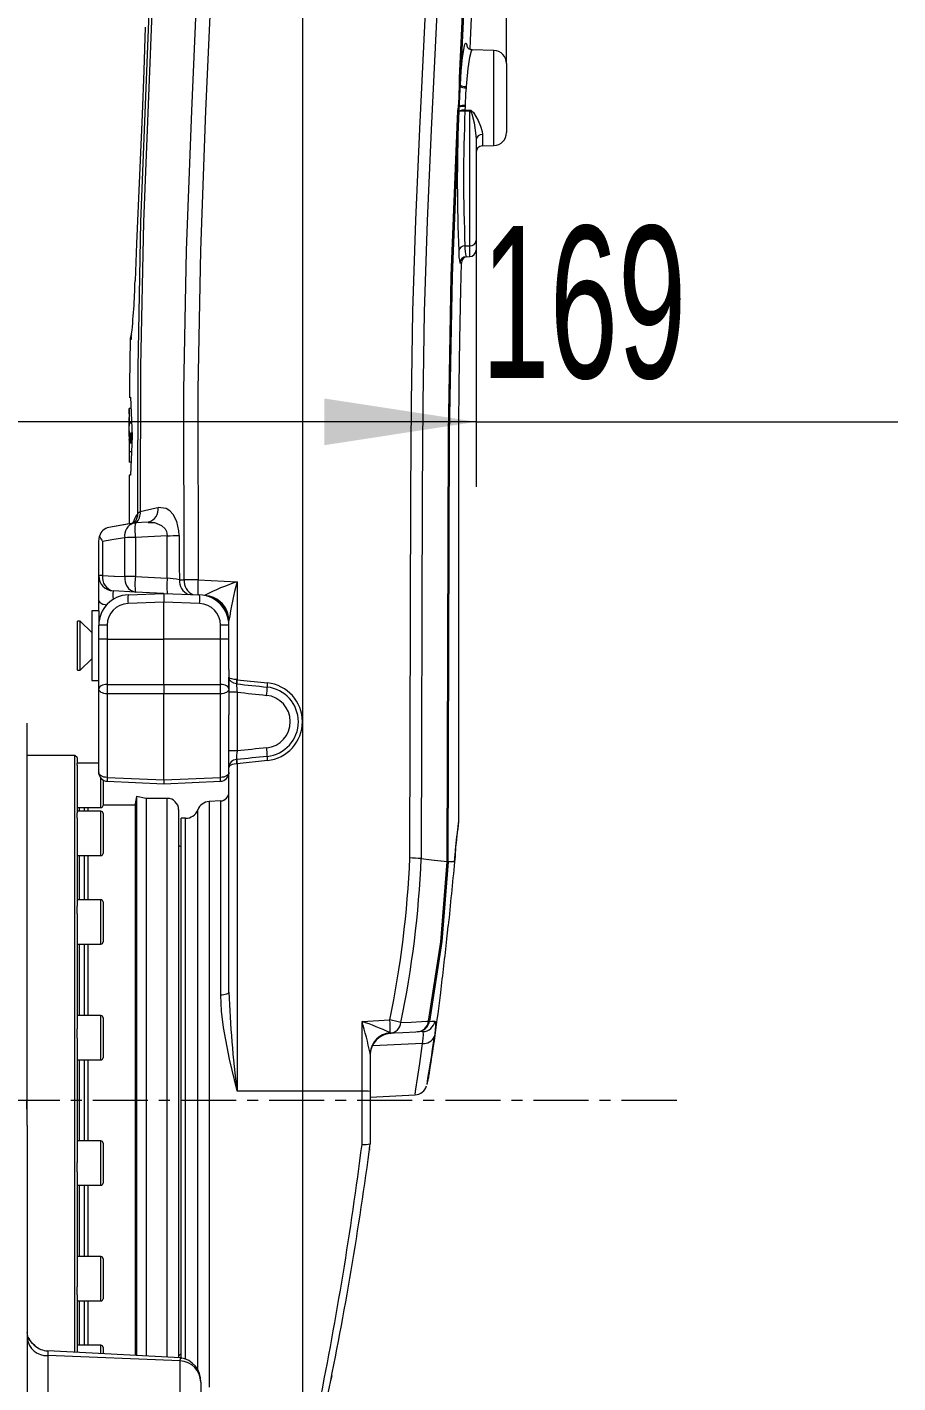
# Model space of a CAD drawing. Header units: millimetres. Extents: x 26 to 585, y 36 to 406.
# Drawn here: x 311.16 to 331.23, y 297.24 to 328.48 of the extents above; entities that cross this region are included whole.
import ezdxf

# ---------------------------------------------------------------- set-up
doc = ezdxf.new("R2010")
doc.units = ezdxf.units.MM
doc.linetypes.add('CENTERX2', pattern=[20.32, 12.7, -2.54, 2.54, -2.54])
doc.styles.add('SLDTEXTSTYLE0', font='TXT', dxfattribs={"width": 0.605})
doc.dimstyles.new('SLDDIMSTYLE0', dxfattribs={"dimtxt": 3.5, "dimasz": 3.5, "dimexe": 0, "dimexo": 0.0625, "dimgap": 0.875, "dimtad": 1, "dimtoh": 1, "dimlfac": 10, "dimrnd": 1e-09, "dimzin": 12, "dimdsep": 46, "dimtxsty": 'SLDTEXTSTYLE0', "dimsah": 1, "dimcen": 0.09, "dimadec": 0, "dimazin": 0, "dimtfac": 1, "dimtdec": 3, "dimtofl": 0, "dimtmove": 0, "dimatfit": 3, "dimfxl": 1, "dimfrac": 2, "dimtolj": 1, "dimtzin": 12, "dimarcsym": 0})

# ---------------------------------------------------------------- blocks, each defined once
blk = doc.blocks.new('*D41')
at = {"color": 7, "linetype": 'Continuous', "lineweight": 0, "transparency": 16777216}
for p, q in [((304.611, 375.009), (304.611, 328.92)), ((322.211, 327.642), (322.211, 331.92)), ((304.611, 330.42), (322.211, 330.42)), ((322.211, 330.42), (331.234, 330.42))]:
    blk.add_line(p, q, dxfattribs=at)
for points in [[(304.611, 330.42), (308.111, 329.881), (308.111, 330.958)], [(322.211, 330.42), (318.711, 330.958), (318.711, 329.881)]]:
    blk.add_solid(points, dxfattribs=at)
at = {"color": 7, "linetype": 'Continuous', "lineweight": 0, "transparency": 16777216, "insert": (321.632, 334.932), "char_height": 3.5, "attachment_point": 1, "style": 'SLDTEXTSTYLE0'}
blk.add_mtext('176', dxfattribs=at)
blk = doc.blocks.new('*D43')
at = {"color": 7, "linetype": 'Continuous', "lineweight": 0, "transparency": 16777216}
for p, q in [((304.611, 375.009), (304.611, 317.884)), ((321.511, 323.562), (321.511, 317.884)), ((321.511, 319.384), (304.611, 319.384)), ((321.511, 319.384), (331.234, 319.384))]:
    blk.add_line(p, q, dxfattribs=at)
for points in [[(304.611, 319.384), (308.111, 318.845), (308.111, 319.922)], [(321.511, 319.384), (318.011, 319.922), (318.011, 318.845)]]:
    blk.add_solid(points, dxfattribs=at)
at = {"color": 7, "linetype": 'Continuous', "lineweight": 0, "transparency": 16777216, "insert": (321.632, 323.895), "char_height": 3.5, "attachment_point": 1, "style": 'SLDTEXTSTYLE0'}
blk.add_mtext('169', dxfattribs=at)

msp = doc.modelspace()

# ---------------------------------------------------------------- linework, layer by layer
at = {"color": 7, "linetype": 'Continuous', "lineweight": 15}
for p, q in [((317.510988, 357.959835), (317.510988, 303.959824)), ((321.409409, 327.9582), (321.397934, 327.961926)), ((321.419304, 327.959786), (321.405829, 327.960251)), ((321.921459, 327.94225), (321.419304, 327.959786)), ((322.210989, 327.642433), (322.210989, 326.846264)), ((321.124228, 327.138958), (321.127515, 327.314536)), ((321.124228, 327.13897), (321.139825, 327.144823)), ((321.124495, 327.107308), (321.124228, 327.138958)), ((321.139825, 327.144829), (321.13831, 327.11132)), ((321.148764, 327.310769), (321.139825, 327.144835)), ((321.124495, 327.107308), (321.13831, 327.11132)), ((321.281027, 327.10788), (321.278622, 327.077518)), ((322.210989, 326.846264), (322.210989, 326.050101)), ((321.082737, 326.375387), (321.091435, 326.540385)), ((321.091435, 326.540385), (321.091709, 326.544622)), ((321.091709, 326.544622), (321.100547, 326.643054)), ((321.100547, 326.643054), (321.102897, 326.665203)), ((321.100547, 326.643054), (321.115381, 326.632635)), ((321.102897, 326.665203), (321.116609, 326.656614)), ((321.11075, 326.535408), (321.103982, 326.371709)), ((321.110842, 326.53682), (321.11075, 326.535408)), ((321.115381, 326.632629), (321.110842, 326.53682)), ((321.116609, 326.656614), (321.115383, 326.632635)), ((321.256202, 326.64899), (321.253807, 326.565645)), ((321.256866, 326.670949), (321.256202, 326.64899)), ((321.366224, 323.441617), (321.366224, 326.54169)), ((321.510989, 325.891075), (321.510989, 323.561613)), ((321.655754, 325.741003), (321.921459, 325.750283)), ((321.25295, 323.438446), (321.366224, 323.441617)), ((321.366224, 323.191211), (321.366224, 323.441617)), ((321.510989, 323.561613), (321.510989, 323.341117)), ((321.282948, 323.188303), (321.366224, 323.191211)), ((313.515799, 319.952837), (313.546413, 319.952837)), ((313.546413, 319.952837), (313.581572, 319.052837)), ((313.513911, 319.669346), (313.512935, 319.43662)), ((313.556776, 319.687555), (313.514289, 319.687555)), ((313.569897, 319.351671), (313.51551, 319.351671)), ((313.528007, 319.042001), (313.513358, 319.042001)), ((313.527747, 318.890456), (313.528149, 319.124899)), ((313.528149, 319.124899), (313.54822, 319.124899)), ((313.581572, 319.052837), (313.541623, 318.152837)), ((313.54822, 319.124899), (313.547818, 318.890456)), ((313.578756, 319.124899), (313.54822, 319.124899)), ((313.511349, 318.95958), (313.511062, 318.452833)), ((313.511244, 318.95958), (313.51127, 318.977694)), ((313.547818, 318.890456), (313.527747, 318.890456)), ((313.574364, 318.890456), (313.547818, 318.890456)), ((313.511126, 318.69028), (313.514308, 318.69028)), ((313.514308, 318.69028), (313.514308, 318.452833)), ((313.565479, 318.69028), (313.514308, 318.69028)), ((313.554939, 318.452833), (313.514308, 318.452833)), ((313.510989, 318.152837), (313.510989, 317.031626)), ((313.541623, 318.152837), (313.510989, 318.152837)), ((313.711139, 317.278377), (313.713125, 317.282591)), ((313.613818, 317.049305), (313.045297, 316.951559)), ((313.510989, 317.031626), (313.045297, 316.951559)), ((313.950802, 317.071108), (313.652805, 317.053775)), ((313.96027, 317.072771), (313.951214, 317.071823)), ((312.810989, 315.835623), (312.810989, 316.626535)), ((312.900889, 316.624425), (312.900889, 315.843735)), ((313.413023, 315.816895), (313.413023, 316.712473)), ((314.384873, 316.758923), (313.654806, 316.716466)), ((313.654806, 316.716466), (313.654806, 315.820889)), ((312.810989, 315.263144), (312.810989, 315.835623)), ((313.654806, 315.820889), (314.390078, 315.782354)), ((314.669701, 315.745757), (314.78056, 315.739939)), ((315.099864, 315.743718), (316.000522, 315.696517)), ((316.000522, 315.696517), (316.000522, 313.441483)), ((312.810989, 315.025262), (312.810989, 315.263144)), ((313.654806, 315.459267), (313.142671, 315.486107)), ((313.48656, 315.396474), (314.310989, 315.425263)), ((314.306542, 315.425108), (313.654806, 315.459267)), ((314.310989, 315.425263), (314.310989, 315.225385)), ((314.310989, 315.425263), (315.135418, 315.396474)), ((312.810989, 315.025262), (312.650989, 315.025262)), ((312.650989, 315.025262), (312.650989, 313.425265)), ((312.810989, 315.025262), (312.810989, 314.6969)), ((314.310989, 315.225385), (313.48656, 315.196595)), ((314.310989, 314.377598), (314.310989, 315.225385)), ((315.135418, 315.196595), (314.310989, 315.225385)), ((312.385989, 314.790265), (312.320989, 314.790265)), ((312.320989, 314.008842), (312.320989, 314.790265)), ((312.650989, 314.525262), (312.385989, 314.790265)), ((312.385989, 314.008842), (312.385989, 314.790265)), ((313.004009, 314.6969), (312.810989, 314.6969)), ((312.810989, 314.377598), (312.810989, 314.6969)), ((313.004009, 314.6969), (313.004009, 314.377598)), ((315.617969, 314.377598), (315.617969, 314.6969)), ((315.810989, 314.6969), (315.617969, 314.6969)), ((315.810989, 313.675282), (315.810989, 314.802168)), ((312.810989, 313.227401), (312.810989, 314.377598)), ((313.004009, 314.377598), (312.810989, 314.377598)), ((313.004009, 314.377598), (313.004009, 313.329778)), ((313.004009, 314.377598), (314.310989, 314.377598)), ((314.310989, 313.330696), (314.310989, 314.377598)), ((315.617969, 314.377598), (314.310989, 314.377598)), ((315.617969, 313.329778), (315.617969, 314.377598)), ((315.810989, 314.377598), (315.617969, 314.377598)), ((312.320989, 313.660262), (312.320989, 314.008842)), ((312.385989, 313.660262), (312.385989, 314.008842)), ((312.385989, 313.660262), (312.650989, 313.925264)), ((312.320989, 313.660262), (312.385989, 313.660262)), ((312.650989, 313.425265), (312.810989, 313.425265)), ((315.810989, 313.675282), (315.810989, 313.227401)), ((315.810989, 313.244901), (315.810989, 313.502846)), ((316.000522, 313.441483), (315.987727, 313.442073)), ((316.000522, 313.441483), (316.699831, 313.367985)), ((312.810989, 311.300514), (312.810989, 313.227401)), ((314.310989, 313.114295), (313.004009, 313.11563)), ((313.004009, 313.11563), (313.004009, 311.188743)), ((314.310989, 313.330696), (314.310989, 313.114295)), ((315.617969, 313.11563), (314.310989, 313.114295)), ((314.310989, 311.130331), (314.310989, 313.114295)), ((315.617969, 311.188743), (315.617969, 313.11563)), ((315.810989, 313.227401), (315.810989, 312.627909)), ((316.000522, 313.152746), (315.810989, 313.152746)), ((315.994125, 313.343886), (315.987727, 313.344518)), ((316.000522, 313.152746), (316.000522, 311.799542)), ((315.810989, 311.799542), (315.810989, 312.627909)), ((311.159124, 303.746263), (311.159124, 312.437526)), ((312.260989, 311.696265), (311.159124, 311.696265)), ((312.310989, 311.646263), (312.260989, 311.696265)), ((312.260989, 297.939921), (312.260989, 311.696265)), ((312.310989, 311.646263), (312.310989, 311.515073)), ((312.810989, 311.515073), (312.310989, 311.515073)), ((312.310989, 311.472473), (312.310989, 311.515073)), ((316.000522, 311.799542), (315.810989, 311.799542)), ((315.810989, 311.42119), (315.810989, 311.799542)), ((315.989154, 311.599533), (315.99484, 311.600117)), ((316.699831, 311.577843), (316.000522, 311.504344)), ((312.310989, 311.472473), (312.310989, 310.374782)), ((315.810989, 306.240786), (315.810989, 311.42119)), ((316.000522, 311.504344), (315.989154, 311.503748)), ((316.000522, 311.504344), (316.000522, 303.95741)), ((312.910989, 311.127309), (312.910989, 310.543076)), ((313.002059, 311.100713), (314.310989, 311.042211)), ((313.004009, 311.188743), (314.310989, 311.130331)), ((314.310989, 311.130331), (315.617969, 311.188743)), ((314.310989, 311.130331), (314.310989, 311.042211)), ((314.310989, 311.042211), (315.619919, 311.100713)), ((313.680347, 310.746262), (313.650989, 310.579769)), ((313.650989, 310.579769), (313.650989, 299.949775)), ((313.907198, 310.706262), (313.680347, 310.746262)), ((313.680347, 310.746262), (313.680347, 299.857272)), ((314.390989, 310.706262), (313.907198, 310.706262)), ((313.907198, 310.706262), (313.907198, 299.879495)), ((315.621456, 310.647235), (315.356395, 310.633347)), ((312.310989, 310.493074), (312.860989, 310.493074)), ((312.860989, 310.41014), (312.310989, 310.41014)), ((312.310989, 310.253713), (312.310989, 310.374782)), ((312.474386, 310.493074), (312.474386, 310.41014)), ((312.560989, 310.493074), (312.560989, 310.41014)), ((313.650989, 310.546265), (312.910989, 310.546265)), ((312.910989, 310.360137), (312.910989, 310.075555)), ((314.650989, 310.446266), (314.650989, 297.814665)), ((312.310989, 310.253713), (312.310989, 308.225448)), ((312.910989, 310.075555), (312.910989, 309.438137)), ((314.810989, 310.246263), (314.710989, 310.246263)), ((314.710989, 297.79254), (314.710989, 310.246263)), ((312.310989, 309.388141), (312.860989, 309.388141)), ((312.474386, 309.388141), (312.474386, 308.368484)), ((312.560989, 309.388141), (312.560989, 308.368484)), ((314.710989, 309.588532), (314.650989, 309.623168)), ((321.037749, 309.521935), (321.039318, 309.556506)), ((320.84134, 309.247003), (320.862181, 309.246311)), ((320.862181, 309.246311), (320.862285, 309.246264)), ((321.01266, 309.246264), (320.862285, 309.246264)), ((312.860989, 308.368484), (312.310989, 308.368484)), ((312.310989, 308.044256), (312.310989, 308.225448)), ((312.910989, 308.318485), (312.910989, 307.857484)), ((312.310989, 308.044256), (312.310989, 305.394194)), ((312.910989, 307.857484), (312.910989, 307.396484)), ((320.837013, 307.465197), (320.868269, 307.76716)), ((312.310989, 307.346485), (312.860989, 307.346485)), ((312.474386, 307.346485), (312.474386, 305.700932)), ((312.560989, 307.346485), (312.560989, 305.700932)), ((312.860989, 305.700932), (312.310989, 305.700932)), ((312.910989, 305.650932), (312.910989, 305.013514)), ((318.880052, 305.565415), (319.521243, 305.599017)), ((312.310989, 305.180467), (312.310989, 305.394194)), ((318.880052, 303.957636), (318.880052, 305.565415)), ((319.525828, 305.30876), (319.529558, 305.296723)), ((319.529558, 305.296723), (319.529558, 305.290864)), ((319.529558, 305.290864), (319.543416, 305.291451)), ((320.282831, 305.330203), (320.156624, 305.323587)), ((312.310989, 305.180467), (312.310989, 302.312062)), ((312.910989, 305.013514), (312.910989, 304.728932)), ((312.310989, 304.678933), (312.860989, 304.678933)), ((312.474386, 304.678933), (312.474386, 302.813596)), ((312.560989, 304.678933), (312.560989, 302.813596)), ((319.069584, 304.808132), (319.066743, 304.837669)), ((319.069584, 304.808132), (319.069584, 303.951541)), ((320.378894, 304.111809), (320.413781, 304.256422)), ((320.417716, 304.269198), (320.418078, 304.271377)), ((317.510988, 303.959824), (316.000522, 303.95741)), ((317.510988, 303.959824), (317.510988, 296.746264)), ((318.880052, 303.957636), (317.510988, 303.959824)), ((318.880052, 302.730081), (318.880052, 303.957636)), ((319.069584, 303.951541), (319.069584, 303.007258)), ((319.069584, 303.817464), (320.104129, 303.871683)), ((311.160989, 303.164933), (311.160989, 296.974129)), ((312.860989, 302.813596), (312.310989, 302.813596)), ((312.910989, 302.763597), (312.910989, 301.976619)), ((319.069584, 303.007258), (319.069584, 302.746264)), ((319.054041, 302.628822), (319.062876, 302.695418)), ((319.069584, 302.746264), (319.069549, 302.745999)), ((312.310989, 302.098332), (312.310989, 302.312062)), ((312.310989, 302.098332), (312.310989, 299.448273)), ((312.910989, 301.976619), (312.910989, 301.841597)), ((312.310989, 301.791597), (312.860989, 301.791597)), ((312.474386, 301.791597), (312.474386, 300.146044)), ((312.560989, 301.791597), (312.560989, 300.146044)), ((312.860989, 300.146044), (312.310989, 300.146044)), ((312.910989, 300.096045), (312.910989, 299.209137)), ((313.650989, 299.949775), (313.650989, 297.867075)), ((313.680347, 299.857272), (313.680347, 297.865535)), ((313.907198, 299.879495), (313.907198, 297.853647)), ((312.310989, 299.267081), (312.310989, 299.448273)), ((312.310989, 299.267081), (312.310989, 297.937302)), ((312.310989, 299.124045), (312.860989, 299.124045)), ((312.474386, 299.124045), (312.474386, 298.104388)), ((312.560989, 299.124045), (312.560989, 298.104388)), ((312.910989, 299.209137), (312.910989, 299.174044)), ((311.186732, 298.274572), (311.160989, 298.397572)), ((311.18296, 298.287944), (311.186732, 298.274572)), ((312.860989, 298.104388), (312.310989, 298.104388)), ((314.694027, 297.812412), (311.634821, 297.972737)), ((311.634821, 297.866843), (311.634821, 296.21113)), ((314.687157, 297.742526), (311.634821, 297.866843)), ((312.910989, 298.054389), (312.910989, 297.905857)), ((314.650989, 297.869358), (314.710989, 297.904001)), ((314.687157, 295.843298), (314.687157, 297.742526)), ((315.160989, 297.249244), (315.160989, 294.971714)), ((318.162925, 297.311104), (318.159915, 297.296242)), ((318.180889, 297.400106), (318.163336, 297.313137))]:
    msp.add_line(p, q, dxfattribs=at)
at = {"color": 8, "linetype": 'Continuous', "lineweight": 15}
for p, q in [((321.921459, 326.846264), (321.921459, 327.94225)), ((321.921459, 325.750283), (321.921459, 326.846264)), ((321.655754, 326.005159), (321.655754, 325.741003)), ((321.171222, 323.043851), (321.138345, 323.042695)), ((312.860989, 310.493074), (312.860989, 311.168227)), ((314.390989, 297.828294), (314.390989, 310.706262)), ((315.356395, 310.633347), (315.356395, 297.133223)), ((315.621456, 306.170622), (315.621456, 310.647235)), ((312.360989, 310.493074), (312.360989, 310.41014)), ((312.860989, 310.094688), (312.860989, 310.41014)), ((315.091543, 297.506405), (315.091543, 310.440014)), ((312.860989, 309.388141), (312.860989, 310.094688)), ((314.810989, 297.77811), (314.810989, 310.246263)), ((312.360989, 309.388141), (312.360989, 308.368484)), ((312.860989, 307.857484), (312.860989, 308.368484)), ((312.860989, 307.346485), (312.860989, 307.857484)), ((312.360989, 307.346485), (312.360989, 305.700932)), ((312.860989, 304.994381), (312.860989, 305.700932)), ((312.860989, 304.678933), (312.860989, 304.994381)), ((320.272694, 305.059899), (319.125681, 305.002756)), ((320.550515, 305.218861), (320.54696, 305.194835)), ((312.360989, 304.678933), (312.360989, 302.813596)), ((312.860989, 301.941265), (312.860989, 302.813596)), ((312.860989, 301.791597), (312.860989, 301.941265)), ((312.360989, 301.791597), (312.360989, 300.146044)), ((312.860989, 299.162943), (312.860989, 300.146044)), ((312.360989, 299.124045), (312.360989, 298.104388)), ((312.860989, 299.124045), (312.860989, 299.162943)), ((312.860989, 297.908477), (312.860989, 298.104388)), ((311.634821, 297.972737), (311.634821, 297.866843))]:
    msp.add_line(p, q, dxfattribs=at)
at = {"color": 7, "linetype": 'CENTERX2', "lineweight": 0, "ltscale": 0.1}
msp.add_line((326.135071, 303.746264), (274.680964, 303.746264), dxfattribs=at)
at = {"color": 7, "linetype": 'Continuous', "lineweight": 15, "flags": 128}
for points in [[(321.399759, 360.612092), (321.398511, 360.024426), (321.393341, 357.625554), (321.376756, 350.26742), (321.35831, 346.587853), (321.277367, 342.909596), (321.092512, 338.710312), (320.882016, 334.51216), (320.473727, 326.115219), (320.381074, 324.019037), (320.31422, 321.921877), (320.280427, 319.822494), (320.268846, 317.722777), (320.243045, 309.317056)], [(319.981351, 309.334091), (320.007054, 317.729245), (320.018627, 319.830761), (320.052411, 321.931938), (320.119352, 324.033515), (320.212164, 326.134107), (320.6203, 334.52929), (320.83073, 338.726638), (321.015533, 342.925117), (321.082801, 345.564882), (321.108541, 348.205725), (321.116017, 350.846736), (321.133687, 358.771489)], [(314.78056, 315.739939), (314.774143, 320.115999), (314.834461, 323.334435), (314.953679, 326.551811), (315.095452, 329.768358), (315.148299, 330.972175), (315.254059, 333.379737), (315.475097, 338.19233), (315.663744, 343.006078), (315.723242, 346.447895), (315.7268, 349.890421)], [(316.047156, 349.901489), (316.043466, 346.451304), (315.983697, 343.001823), (315.79481, 338.185857), (315.573533, 333.371047), (315.467699, 330.96349), (315.414816, 329.759715), (315.273101, 326.547334), (315.153899, 323.334126), (315.093558, 320.11985), (315.099864, 315.743718)], [(313.711139, 317.278377), (313.718234, 320.634905), (313.78444, 323.990581), (313.972749, 328.810767), (314.185108, 333.630017), (314.3896, 338.445024), (314.51782, 341.812108), (314.604685, 345.180557), (314.632712, 348.549722)], [(314.69057, 348.513613), (314.691548, 348.069886), (314.66176, 344.861791), (314.572898, 341.654352), (314.447477, 338.448141), (314.243042, 333.633129), (314.030745, 328.814099), (313.842486, 323.994134), (313.776418, 320.655135), (313.769168, 317.315284)], [(321.127515, 327.314536), (321.551747, 336.232511), (321.751157, 340.434662), (321.843169, 342.536108), (321.906633, 344.638953)], [(321.928017, 344.635705), (321.864565, 342.533336), (321.772543, 340.431688), (321.573066, 336.228744), (321.148764, 327.310769)], [(321.374064, 327.970658), (321.383033, 328.170357), (321.430128, 329.219041)], [(313.882936, 328.480242), (313.850361, 327.479342), (313.812499, 326.46511), (313.767665, 325.414602), (313.720857, 324.365101), (313.683358, 323.495308), (313.647601, 322.631536)], [(321.293273, 328.073535), (321.293757, 328.071813), (321.296572, 328.046093)], [(321.278622, 327.077518), (321.268435, 326.95301), (321.256866, 326.670949)], [(321.253807, 326.565645), (321.316594, 326.566038), (321.366224, 326.566348)], [(321.366224, 326.54169), (321.316594, 326.541398), (321.253807, 326.541034)], [(321.366224, 326.566348), (321.38496, 326.563469), (321.407231, 326.552496), (321.451246, 326.510046), (321.559717, 326.327387), (321.614175, 326.198713), (321.64823, 326.078037), (321.655754, 326.005159)], [(321.366224, 326.54169), (321.371596, 326.540647), (321.375591, 326.538459), (321.386727, 326.52627), (321.408736, 326.479105), (321.46297, 326.273672), (321.507227, 325.981257), (321.510989, 325.891075)], [(320.841098, 309.248183), (320.871203, 319.122455), (320.934354, 322.749166), (321.082737, 326.375387)], [(321.103982, 326.371709), (320.955627, 322.747741), (320.892385, 319.11969), (320.862181, 309.246311)], [(321.11099, 310.170213), (321.11099, 310.533933), (321.11099, 311.715046), (321.11099, 312.789605), (321.11099, 313.757608), (321.11099, 314.619056), (321.11099, 315.221159), (321.11099, 315.757475), (321.11099, 316.228012), (321.11099, 316.633747), (321.11099, 317.054919), (321.11099, 317.687128), (321.11099, 318.427054), (321.111903, 319.274119), (321.118202, 320.225994), (321.132273, 321.282581), (321.155879, 322.423063), (321.1737, 323.043446)], [(313.534351, 321.27314), (313.518479, 320.254044), (313.517202, 319.952832)], [(313.563207, 321.367864), (313.560567, 321.351216), (313.56074, 321.351919)], [(313.513913, 319.669346), (313.514133, 319.686154), (313.514289, 319.687555)], [(313.713125, 317.282591), (313.718701, 317.288653), (313.769168, 317.315284)], [(313.769168, 317.315284), (314.135413, 317.398349), (314.181948, 317.408899)], [(314.664285, 316.766153), (314.658255, 316.874639), (314.611619, 317.084883), (314.529223, 317.248163), (314.452614, 317.333935), (314.368189, 317.38914), (314.181948, 317.408899)], [(313.660556, 317.099319), (313.643619, 317.06994), (313.626581, 317.051355)], [(312.810989, 316.626535), (312.81099, 316.627441), (312.828185, 316.750018)], [(313.413023, 316.712473), (313.156956, 316.668449), (312.900889, 316.624425)], [(314.390078, 315.782354), (314.387406, 316.276793), (314.384873, 316.758923)], [(314.664285, 316.766153), (314.667965, 316.066591), (314.669701, 315.745757)], [(312.900889, 315.843735), (313.156956, 315.830312), (313.174508, 315.829394), (313.413023, 315.816895)], [(315.987727, 313.442073), (315.929999, 313.447461), (315.881961, 313.457409), (315.842356, 313.471697), (315.815837, 313.490585), (315.810991, 313.502602), (315.810989, 313.502846)], [(315.987727, 313.344518), (315.924684, 313.360319), (315.871379, 313.391731), (315.832895, 313.433955), (315.81785, 313.464228), (315.813243, 313.480798), (315.811746, 313.490114), (315.810991, 313.502196), (315.810989, 313.502846)], [(313.004009, 313.329778), (312.965999, 313.327215), (312.929642, 313.320986), (312.896274, 313.311312), (312.867121, 313.298563), (312.843255, 313.283191), (312.825552, 313.265775), (312.814664, 313.246945), (312.810989, 313.227401)], [(313.004009, 313.11563), (312.965999, 313.118426), (312.929642, 313.125227), (312.896274, 313.135783), (312.867121, 313.149706), (312.843255, 313.166485), (312.825552, 313.185505), (312.814664, 313.206057), (312.810989, 313.227401)], [(313.004009, 313.329778), (313.403684, 313.330016), (314.310989, 313.330696)], [(314.310989, 313.330696), (314.710662, 313.330368), (315.617969, 313.329778)], [(315.810989, 313.227401), (315.807315, 313.246945), (315.796426, 313.265775), (315.778723, 313.283191), (315.754857, 313.298563), (315.725704, 313.311312), (315.692337, 313.320986), (315.655979, 313.327215), (315.617969, 313.329778)], [(315.810989, 313.227401), (315.807315, 313.206057), (315.796426, 313.185505), (315.778723, 313.166485), (315.754857, 313.149706), (315.725704, 313.135783), (315.692337, 313.125227), (315.655979, 313.118426), (315.617969, 313.11563)], [(313.004009, 311.188743), (312.965999, 311.191539), (312.929642, 311.198346), (312.896274, 311.208902), (312.867121, 311.222825), (312.843255, 311.239604), (312.825552, 311.258618), (312.814664, 311.279176), (312.810989, 311.300514)], [(315.810989, 311.300514), (315.807315, 311.279176), (315.796426, 311.258618), (315.778723, 311.239604), (315.754857, 311.222825), (315.725704, 311.208902), (315.692337, 311.198346), (315.655979, 311.191539), (315.617969, 311.188743)], [(315.989154, 311.503748), (315.932881, 311.496989), (315.886161, 311.484508), (315.838914, 311.461327), (315.819237, 311.443094), (315.814332, 311.435089), (315.812078, 311.429087), (315.811346, 311.425696), (315.811106, 311.423764), (315.811027, 311.422662), (315.811001, 311.42203), (315.810993, 311.421672), (315.810992, 311.421589), (315.810991, 311.421511), (315.810989, 311.42119)], [(321.035942, 309.517435), (321.052077, 309.665106), (321.068395, 309.808556)], [(321.068395, 309.808556), (321.069702, 309.820036), (321.084454, 309.944914)], [(321.01266, 309.246264), (321.025745, 309.415988), (321.039318, 309.556506)], [(320.243089, 309.317068), (320.48563, 309.289131), (320.841098, 309.248183)], [(320.413358, 305.574045), (320.695401, 307.397363), (320.841089, 309.246997)], [(320.862285, 309.246264), (320.717741, 307.404015), (320.434121, 305.567468)], [(320.837361, 307.465292), (320.860147, 307.676635), (320.867773, 307.767356)], [(315.810989, 306.240786), (315.807398, 306.22753), (315.796751, 306.214751), (315.779432, 306.202907), (315.756064, 306.192423), (315.727485, 306.183676), (315.694721, 306.176979), (315.65895, 306.172574), (315.621456, 306.170622)], [(316.000522, 303.95741), (315.999277, 303.962521), (315.82733, 304.693449), (315.686416, 305.428437), (315.639928, 305.80012), (315.621456, 306.170622)], [(319.777538, 305.538521), (320.014309, 305.551762), (320.25088, 305.564977), (320.377882, 305.572067), (320.413358, 305.574045)], [(320.434121, 305.567468), (320.489102, 305.570427), (320.561123, 305.574305)], [(320.561123, 305.574305), (320.565802, 305.572862), (320.575603, 305.545882), (320.577558, 305.483101), (320.569738, 305.3731), (320.550515, 305.218861)], [(320.156624, 305.323587), (320.121173, 305.32173), (319.822457, 305.306075), (319.623142, 305.295629), (319.543416, 305.291451)], [(320.272694, 305.059899), (320.291947, 305.173335), (320.300443, 305.261121), (320.287777, 305.329175), (320.282831, 305.330203)], [(311.160989, 303.164933), (311.159704, 303.326026), (311.155394, 303.746263)], [(311.160961, 303.247313), (311.159824, 303.485898), (311.159661, 303.746269)], [(319.054041, 302.628822), (319.050576, 302.602825), (319.050491, 302.602188)], [(318.159496, 297.294176), (318.159541, 297.294391), (318.159916, 297.296242)]]:
    msp.add_lwpolyline(points, dxfattribs=at)
at = {"color": 8, "linetype": 'Continuous', "lineweight": 15, "flags": 128}
for points in [[(321.148764, 327.310769), (321.178094, 327.623163), (321.178158, 327.623741), (321.1973, 327.781347), (321.216766, 327.912597), (321.235686, 328.012941), (321.253454, 328.080634), (321.269328, 328.113143), (321.282912, 328.110335), (321.293273, 328.073535)], [(321.419018, 327.94715), (321.397693, 327.928344), (321.360916, 327.780364), (321.322233, 327.525828), (321.287847, 327.19321), (321.281027, 327.10788)], [(321.407922, 327.950863), (321.399254, 327.961812), (321.396635, 327.959708)], [(313.546646, 321.273313), (313.535776, 321.272937), (313.53941, 321.273062)], [(313.546646, 321.273313), (313.552986, 321.329836), (313.560967, 321.360008)], [(313.560381, 321.333978), (313.554644, 321.296064), (313.546646, 321.273313)], [(313.951147, 317.065243), (314.095209, 317.062179), (314.258326, 316.996495), (314.339217, 316.917161), (314.371512, 316.853378), (314.381676, 316.813151), (314.384873, 316.758923)], [(312.810989, 315.263144), (312.817275, 315.241645), (312.835906, 315.22092), (312.866213, 315.20171), (312.907108, 315.184704), (312.957122, 315.170518), (312.989463, 315.163819)], [(315.459088, 315.333936), (315.360445, 315.367792), (315.248949, 315.385036)], [(321.039318, 309.556506), (321.061721, 309.757141), (321.080573, 309.920696), (321.095467, 310.046754), (321.105584, 310.13091), (321.110428, 310.170791), (321.110358, 310.170213)], [(320.103323, 303.887088), (320.103314, 303.887031), (320.121904, 304.007367), (320.158852, 304.252077), (320.209362, 304.599685), (320.272694, 305.059899)], [(311.341538, 298.09045), (311.281752, 298.1412), (311.186732, 298.274572)], [(314.687157, 297.742526), (314.691559, 297.798393), (314.692779, 297.809602)]]:
    msp.add_lwpolyline(points, dxfattribs=at)
at = {"color": 7, "linetype": 'Continuous', "lineweight": 15}
for centre, radius, start, end in [((321.411005, 328.084692), 0.122732, 198.0611102, 273.1027889), ((321.910989, 327.64243), 0.3, 0, 88), ((321.117328, 327.195255), 0.119715, 74.7758776, 85.1183245), ((321.271336, 327.359091), 0.251397, 238.4582128, 272.2091833), ((316.911054, 327.091563), 4.21347, 354.1923106, 0.2141085), ((351.415214, 325.438502), 30.323081, 176.8375886, 177.6977462), ((321.274532, 327.368661), 0.291172, 242.1057297, 270.8048778), ((321.075507, 326.438605), 0.103018, 69.9952125, 81.1059135), ((321.075143, 326.476638), 0.069974, 59.3243857, 76.3055074), ((321.204812, 325.965298), 0.577817, 85.1359091, 99.3688491), ((321.223726, 326.345892), 0.221802, 82.2054204, 120.5930869), ((321.221359, 326.334689), 0.316227, 83.6740973, 109.5804982), ((321.223126, 326.307745), 0.364767, 84.692683, 106.978566), ((358.504746, 324.979453), 37.283656, 177.599532, 182.3688222), ((325.485419, 326.55334), 4.23163, 179.8333863, 180.1666137), ((325.614255, 326.554019), 4.248048, 179.8337087, 180.1662913), ((360.977064, 324.906085), 39.90001, 177.8949132, 182.2738428), ((321.072306, 326.251926), 0.123901, 75.1875308, 85.1704163), ((321.643902, 325.871307), 0.134375, 84.9401113, 171.540329), ((321.910989, 326.050099), 0.3, 272, 0), ((321.660989, 325.591094), 0.15, 92, 180), ((321.247133, 323.29759), 0.140975, 87.6350919, 169.6049205), ((322.173951, 323.422023), 0.921147, 178.9784758, 194.6982151), ((321.375579, 323.577653), 0.136357, 266.0663501, 353.2445763), ((322.252755, 323.303211), 1.144456, 179.0078578, 193.1577634), ((321.288232, 323.038449), 0.149947, 92.0197309, 178.3774255), ((321.32235, 323.039585), 0.15, 92.0044062, 178.7953245), ((321.360989, 323.341118), 0.15, 272, 0), ((299.352058, 322.940755), 14.298887, 353.5480048, 358.7608604), ((313.832067, 321.26777), 0.3, 152.5404506, 178.7279297), ((299.443187, 319.468485), 14.072807, 359.5244012, 0.8919553), ((331.764542, 319.275829), 18.25257, 179.3535255, 179.949815), ((306.745984, 319.397437), 6.767676, 359.3424016, 0.7139877), ((257.032048, 319.589301), 56.483962, 359.444825, 359.7589536), ((351.484588, 318.62523), 37.973517, 179.3711483, 179.90185), ((363.270553, 318.783543), 49.759661, 179.546895, 179.776445), ((262.63208, 319.521733), 50.881534, 359.6118597, 359.7725707), ((313.400166, 317.27216), 0.313133, 315.6501027, 1.9090138), ((313.099593, 316.675203), 0.281531, 101.1165066, 164.5889133), ((313.673123, 316.704367), 0.35, 93.3280236, 99.7553916), ((313.328913, 316.956043), 0.541457, 202.3647858, 217.7672883), ((313.650265, 309.670168), 7.046299, 89.9630769, 91.9294548), ((314.373048, 322.618602), 5.859692, 270.1156209, 272.8488755), ((312.88871, 315.476506), 0.367431, 88.1006027, 102.2117842), ((313.160989, 315.835625), 0.35, 180, 267), ((313.21032, 315.792388), 0.313662, 170.5781003, 257.5450212), ((313.722456, 315.765549), 0.313665, 170.5785028, 257.5446187), ((313.650766, 308.744256), 7.076633, 89.9672918, 91.9252399), ((315.348228, 315.640078), 1.703048, 173.9054852, 186.0945148), ((313.734941, 309.69021), 6.127269, 81.2248414, 83.862117), ((315.045315, 306.861081), 8.882805, 89.6481438, 91.7079725), ((317.759303, 310.390292), 5.59011, 108.3380949, 116.6840645), ((324.064377, 313.520352), 8.352332, 164.8975456, 171.1720431), ((313.510989, 314.696901), 0.7, 92, 180), ((314.920315, 315.296535), 1.437235, 176.0126808, 183.9873192), ((313.701663, 315.296535), 1.437235, 356.0126808, 3.9873192), ((315.110989, 314.696901), 0.7, 360, 88), ((315.210989, 314.776886), 0.6, 0, 80.983078), ((315.225034, 314.796729), 0.58598, 0.5317788, 66.4579206), ((313.504009, 314.696901), 0.5, 92, 180), ((315.117969, 314.696901), 0.5, 0, 88), ((316.3756, 313.393296), 0.390928, 172.8323195, 187.1676805), ((316.821194, 313.33869), 0.827084, 172.8605879, 179.6399951), ((317.399571, 313.222704), 4.396866, 178.6045781, 181.3954219), ((311.225531, 313.222704), 4.393742, 358.603586, 1.396414), ((317.80999, 313.369785), 1.822438, 180.7944025, 186.8397456), ((315.006084, 313.288489), 1.687466, 352.9222178, 359.3770909), ((316.617397, 312.475677), 0.608191, 276.1643166, 84.0263342), ((317.511242, 313.265946), 0.817801, 172.8324406, 179.7059366), ((316.609635, 312.471802), 0.802729, 276.0415632, 84.0066169), ((316.605755, 312.472914), 0.9, 276, 84), ((315.465611, 311.701563), 1.228831, 358.6929131, 7.9255689), ((315.993694, 311.416832), 0.182757, 91.4234804, 178.6337558), ((316.277551, 311.55164), 0.292346, 170.5712815, 189.4287185), ((316.992063, 311.642861), 1.003844, 171.0205009, 182.4737899), ((316.616089, 311.588918), 0.62135, 178.9672926, 187.8230062), ((317.324534, 311.663126), 0.630498, 179.0543427, 187.7738708), ((313.010989, 311.300513), 0.2, 180, 267.4409343), ((315.610989, 311.300513), 0.2, 272.5590657, 0), ((314.390989, 310.446264), 0.26, 0, 90), ((315.372096, 310.333758), 0.3, 93, 159.256973), ((315.610989, 310.846964), 0.2, 273, 0), ((312.860989, 310.543075), 0.05, 270, 0), ((312.860989, 310.360139), 0.05, 0, 90), ((314.810989, 310.546264), 0.3, 270, 339.256973), ((265.07165, 316.265911), 56.369699, 353.1244936, 353.7920249), ((312.860989, 309.438139), 0.05, 270, 0), ((296.674901, 310.313161), 23.327633, 348.341142, 357.5945539), ((319.82723, 304.941174), 4.395636, 84.5660463, 87.9824675), ((327.401616, 308.828522), 6.401356, 173.7821579, 176.4190631), ((296.65978, 310.307286), 23.604488, 348.3444299, 357.5956836), ((589.723835, 282.128465), 270.075282, 174.237986, 174.55261354), ((321.008168, 309.244017), 0.005022, 349.813767, 26.5760403), ((312.860989, 308.318484), 0.05, 0, 90), ((208.281417, 319.855639), 113.235529, 353.09009952, 353.71801021), ((312.860989, 307.396484), 0.05, 270, 0), ((341.170442, 307.196201), 25.377444, 182.1575917, 187.3323597), ((272.928301, 311.987195), 48.111575, 350.7531254, 353.1302687), ((312.860989, 305.650933), 0.05, 0, 90), ((318.82471, 302.074938), 3.592254, 74.6184774, 78.8196167), ((316.82729, 305.411297), 2.700486, 357.823972, 3.9860415), ((320.132697, 305.604925), 0.282354, 274.8610816, 353.7212876), ((320.266866, 305.629091), 0.299314, 273.0574335, 349.4532317), ((320.380565, 305.434465), 0.143381, 68.0669624, 76.7788106), ((308.704961, 302.567351), 10.607585, 12.3584946, 16.4174699), ((316.538682, 298.73347), 7.222014, 65.5677584, 71.0829405), ((319.580603, 304.796143), 0.515536, 96.0991116, 175.3798488), ((319.569584, 304.792136), 0.5, 93, 180), ((319.569564, 304.792487), 0.49998, 94.5894535, 179.9981565), ((319.496611, 305.571835), 0.282896, 276.6880427, 353.2371976), ((320.140419, 305.621839), 0.298693, 273.1100881, 349.5119059), ((319.55379, 304.80754), 0.484206, 142.5584107, 179.9300014), ((320.308373, 305.319799), 0.262338, 262.1832151, 337.3709957), ((271.942957, 312.201595), 49.106453, 350.5179988, 351.7967471), ((312.860989, 304.728933), 0.05, 270, 0), ((320.094386, 304.16354), 0.288656, 271.7851001, 342.7489115), ((318.925725, 302.427874), 1.530444, 84.6063358, 91.7101435), ((312.860989, 302.763596), 0.05, 0, 90), ((239.746988, 313.185122), 80.006524, 348.2762888, 352.50276208), ((318.939027, 303.16392), 0.437829, 262.2588072, 287.3441641), ((312.860989, 301.841596), 0.05, 270, 0), ((312.860989, 300.096045), 0.05, 0, 90), ((312.860989, 299.174045), 0.05, 270, 0), ((311.605314, 298.314128), 0.448257, 187.5946727, 273.7743624), ((311.599994, 298.456685), 0.447881, 202.0134847, 233.9960444), ((311.660989, 298.472052), 0.5, 230.0613888, 267), ((312.860989, 298.054389), 0.05, 0, 90), ((314.624429, 297.279441), 0.537409, 356.7787683, 82.6710035), ((314.66782, 297.249736), 0.493169, 359.9427897, 87.7528679)]:
    msp.add_arc(centre, radius, start, end, dxfattribs=at)
at = {"color": 8, "linetype": 'Continuous', "lineweight": 15}
for centre, radius, start, end in [((314.769737, 316.586451), 1.264671, 146.8303761, 158.7198369), ((313.369264, 317.273861), 0.341905, 329.1006026, 0.7568788), ((313.421308, 317.288909), 0.348858, 316.8962267, 4.3359641), ((313.867218, 317.374736), 0.316579, 287.1063669, 6.1950742), ((313.701028, 316.769051), 0.293509, 107.2850813, 191.1140839), ((315.190698, 316.894195), 1.546142, 174.0758446, 186.6007199), ((316.361392, 315.59264), 1.980422, 174.5029402, 184.9266031), ((315.013555, 315.722362), 0.344648, 176.1077726, 246.8513285), ((315.125528, 315.716801), 0.345743, 176.1627318, 245.6570786), ((318.082068, 315.531518), 2.989743, 175.9299544, 182.5620242), ((314.217661, 311.117825), 1.215722, 176.6557896, 180.8064871), ((314.405558, 311.117842), 1.214482, 359.1918779, 3.3468148), ((319.567442, 304.796238), 0.501916, 94.3286946, 142.4815139), ((235.310571, 313.421783), 84.250642, 348.60061339, 352.70930626)]:
    msp.add_arc(centre, radius, start, end, dxfattribs=at)
for centre, major_axis, ratio, start_param, end_param in [((313.160989, 314.984459), (-0.018348, 0.501646), 0.025907639, 6.280875554, 7.197656964), ((315.210989, 314.776886), (0.6, 0), 0.437973462, 0, 0.208836951)]:
    msp.add_ellipse(centre, major_axis=major_axis, ratio=ratio, start_param=start_param, end_param=end_param, dxfattribs=at)
at = {"color": 7, "linetype": 'Continuous', "lineweight": 15}
for centre, major_axis, ratio, start_param, end_param in [((344.796819, 310.412375), (92.940726, -9.767914), 0.001070045, 4.397409492, 4.405313446), ((344.807286, 310.412375), (92.95183, -9.767981), 0.003209756, 4.397627223, 4.405314042), ((305.355671, 310.380828), (94.34536, 9.917747), 0.003162334, 1.450114339, 1.457394573), ((305.345204, 310.380828), (94.3552, 9.917681), 0.001054003, 1.450114951, 1.457577008)]:
    msp.add_ellipse(centre, major_axis=major_axis, ratio=ratio, start_param=start_param, end_param=end_param, dxfattribs=at)

# ---------------------------------------------------------------- dimensions: what is measured, and where the dimension line sits
at = {"color": 7, "linetype": 'Continuous', "lineweight": 0}
for base, p1, p2, picture, middle in [((322.210989, 330.419916), (304.610989, 375.00917), (322.210989, 327.64243), '*D41', (325.639217, 330.419916)), ((304.610989, 319.383755), (321.510989, 323.561614), (304.610989, 375.00917), '*D43', (325.639217, 319.383755))]:
    dim = msp.add_linear_dim(base=base, p1=p1, p2=p2, dimstyle='SLDDIMSTYLE0', dxfattribs=at)
    dim.commit()
    dim.dimension.update_dxf_attribs({"geometry": picture, "text_midpoint": middle, "dimtype": 160})

doc.saveas('drawing.dxf')
